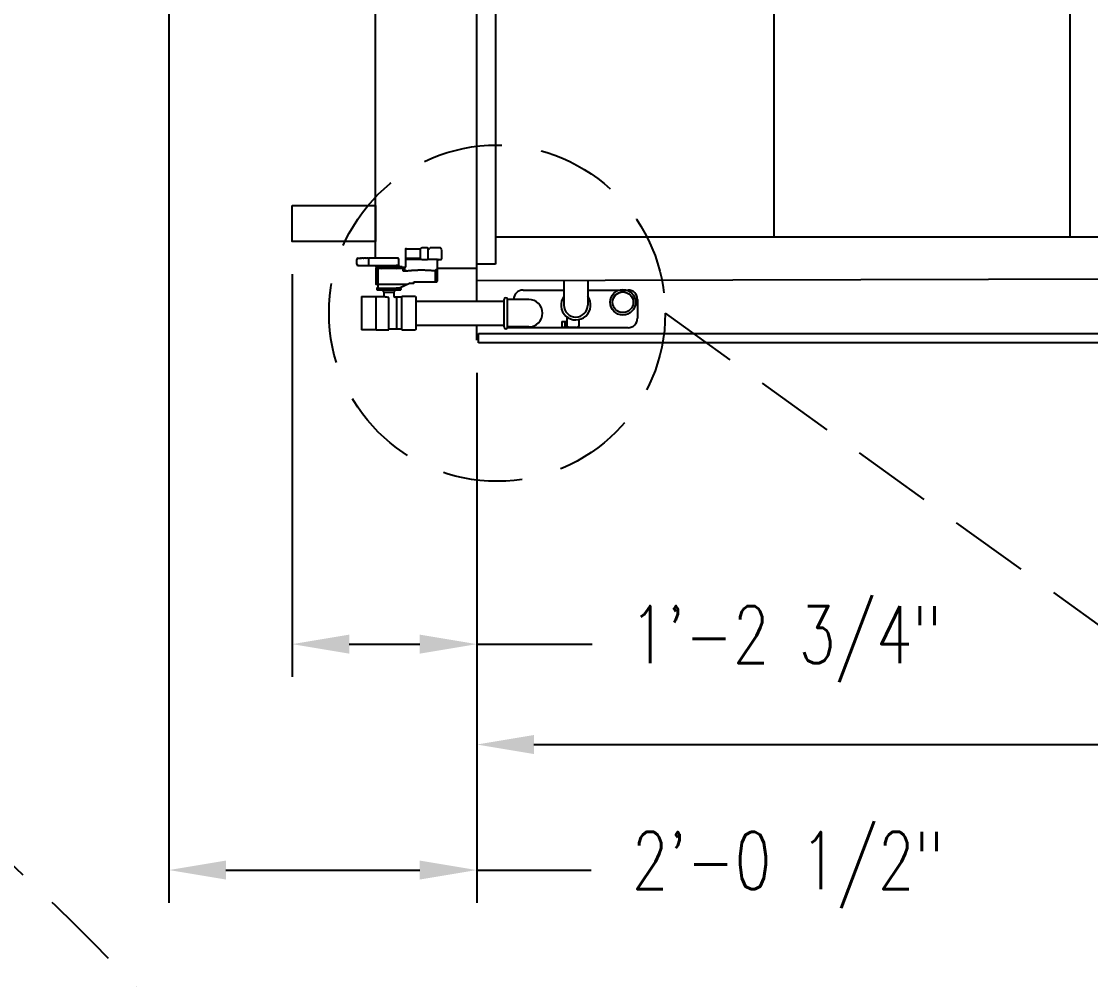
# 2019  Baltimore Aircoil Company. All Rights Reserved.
# Model space of a CAD drawing. Header units: millimetres. Extents: x 17700 to 32328, y 19251 to 29476.
# Drawn here: x 17933.9 to 18019.1, y 19461.8 to 19538.2 of the extents above; entities that cross this region are included whole.
import ezdxf

# ---------------------------------------------------------------- set-up
doc = ezdxf.new("R2010")
doc.units = ezdxf.units.MM
doc.header["$LTSCALE"] = 5
doc.linetypes.add('HIDDEN', pattern=[9.525, 6.35, -3.175])
for name, color, linetype in [('COIL-CONTROL', 2, 'Continuous'), ('CONDENSER-SST-CONTROL', 1, 'Continuous'), ('RECIRCULATION-CONTROL', 3, 'Continuous'), ('UNIT', 6, 'Continuous')]:
    doc.layers.add(name, color=color, linetype=linetype)
doc.styles.add('SUBMITTAL', font='romans.shx', dxfattribs={"width": 0.75})
doc.dimstyles.new('SUBMITTAL', dxfattribs={"dimtxt": 0.09375, "dimasz": 0.09375, "dimexe": 0.03125, "dimexo": 0.0625, "dimgap": 0.0625, "dimtad": 0, "dimdec": 4, "dimzin": 4, "dimdsep": 46, "dimlunit": 4, "dimtxsty": 'SUBMITTAL', "dimcen": 0.09375, "dimclre": 6, "dimadec": 0, "dimazin": 0, "dimtfac": 1, "dimtdec": 0, "dimtofl": 0, "dimtmove": 0, "dimatfit": 3, "dimfxl": 0, "dimfrac": 2, "dimtolj": 1, "dimtzin": 4, "dimarcsym": 0})

# ---------------------------------------------------------------- blocks, each defined once
blk = doc.blocks.new('*D9')
at = {"layer": 'UNIT', "color": 6, "lineweight": -2}
for p, q in [((17970.149, 19510.158), (17970.149, 19477.943)), ((18159.068, 19510.158), (18159.068, 19477.943))]:
    blk.add_line(p, q, dxfattribs=at)
at = {"layer": 'UNIT', "color": 3, "lineweight": -2}
for p, q in [((17974.699, 19480.543), (18047.546, 19480.543)), ((18154.518, 19480.543), (18081.671, 19480.543))]:
    blk.add_line(p, q, dxfattribs=at)
at = {"layer": 'UNIT', "color": 3}
for points in [[(17974.699, 19481.301), (17974.699, 19479.785), (17970.149, 19480.543)], [(18154.518, 19481.301), (18154.518, 19479.785), (18159.068, 19480.543)]]:
    blk.add_solid(points, dxfattribs=at)
at = {"layer": 'UNIT', "color": 3, "insert": (18064.609, 19480.543), "char_height": 4.55, "attachment_point": 5, "style": 'SUBMITTAL'}
blk.add_mtext('\\A1;15\'-8 7/8"', dxfattribs=at)
blk = doc.blocks.new('*D16')
at = {"layer": 'UNIT', "color": 6, "lineweight": -2}
for p, q in [((17945.609, 19583.63), (17945.609, 19467.943)), ((17970.149, 19510.158), (17970.149, 19467.943))]:
    blk.add_line(p, q, dxfattribs=at)
at = {"layer": 'UNIT', "color": 3, "lineweight": -2}
for p, q in [((17950.159, 19470.543), (17965.599, 19470.543)), ((17970.149, 19470.543), (17979.249, 19470.543))]:
    blk.add_line(p, q, dxfattribs=at)
at = {"layer": 'UNIT', "color": 3}
for points in [[(17950.159, 19471.301), (17950.159, 19469.785), (17945.609, 19470.543)], [(17965.599, 19471.301), (17965.599, 19469.785), (17970.149, 19470.543)]]:
    blk.add_solid(points, dxfattribs=at)
at = {"layer": 'UNIT', "color": 3, "insert": (17994.93, 19470.543), "char_height": 4.55, "attachment_point": 5, "style": 'SUBMITTAL'}
blk.add_mtext('\\A1;2\'-0 1/2"', dxfattribs=at)
blk = doc.blocks.new('*D60')
at = {"layer": 'CONDENSER-SST-CONTROL', "color": 6, "lineweight": -2}
for p, q in [((17955.432, 19518.025), (17955.432, 19485.943)), ((17970.149, 19510.158), (17970.149, 19485.943))]:
    blk.add_line(p, q, dxfattribs=at)
at = {"layer": 'CONDENSER-SST-CONTROL', "color": 3, "lineweight": -2}
for p, q in [((17959.982, 19488.543), (17965.599, 19488.543)), ((17970.149, 19488.543), (17979.348, 19488.543))]:
    blk.add_line(p, q, dxfattribs=at)
at = {"layer": 'CONDENSER-SST-CONTROL', "color": 3}
for points in [[(17959.982, 19489.301), (17959.982, 19487.785), (17955.432, 19488.543)], [(17965.599, 19489.301), (17965.599, 19487.785), (17970.149, 19488.543)]]:
    blk.add_solid(points, dxfattribs=at)
at = {"layer": 'CONDENSER-SST-CONTROL', "color": 3, "insert": (17994.785, 19488.543), "char_height": 4.55, "attachment_point": 5, "style": 'SUBMITTAL'}
blk.add_mtext('\\A1;1\'-2 3/4"', dxfattribs=at)

msp = doc.modelspace()

# ---------------------------------------------------------------- linework, layer by layer
at = {"layer": 'COIL-CONTROL'}
for p, q in [((17962.0819, 19518.4828), (17962.0811, 19589.59)), ((17962.0819, 19518.4827), (17970.1486, 19518.4828)), ((17962.0819, 19518.4827), (17970.1486, 19518.4828))]:
    msp.add_line(p, q, dxfattribs=at)
at = {"layer": 'CONDENSER-SST-CONTROL'}
msp.add_lwpolyline([(17955.4319, 19523.5004), (17962.0819, 19523.5004), (17962.0819, 19520.6254), (17955.4319, 19520.6254)], close=True, dxfattribs=at)
at = {"layer": 'RECIRCULATION-CONTROL'}
for p, q in [((17964.5347, 19520.0462), (17965.6745, 19520.0462)), ((17966.1863, 19520.1249), (17965.8019, 19520.1249)), ((17966.3275, 19520.0462), (17966.265, 19520.0462)), ((17967.0471, 19520.1249), (17966.4638, 19520.1249)), ((17967.1725, 19520.1249), (17967.0471, 19520.1249)), ((17963.8476, 19518.6312), (17963.8476, 19518.6992)), ((17977.0899, 19517.4938), (17977.0899, 19515.5499)), ((17978.9914, 19517.4989), (17978.9914, 19515.56)), ((17962.1822, 19516.7785), (17964.0834, 19516.7785)), ((17962.6505, 19516.7588), (17962.6308, 19516.7785)), ((17962.6505, 19516.7588), (17962.6505, 19516.68)), ((17962.7489, 19516.5816), (17962.6505, 19516.68)), ((17962.7489, 19516.5816), (17963.5363, 19516.5816)), ((17962.7489, 19516.5816), (17962.7489, 19516.2667)), ((17963.5363, 19516.5816), (17963.6348, 19516.68)), ((17963.5363, 19516.5816), (17963.5363, 19516.2667)), ((17963.6348, 19516.7588), (17963.6544, 19516.7785)), ((17963.6348, 19516.7588), (17963.6348, 19516.68)), ((17973.8302, 19516.7549), (17977.0899, 19516.7549)), ((17978.9914, 19516.7549), (17982.2052, 19516.7549)), ((17960.952, 19516.2463), (17962.1331, 19516.2463)), ((17960.952, 19516.2463), (17960.952, 19513.5705)), ((17962.1331, 19516.2242), (17962.1331, 19516.2463)), ((17962.1331, 19516.2273), (17962.7384, 19516.2273)), ((17962.1331, 19513.6489), (17962.1331, 19516.1678)), ((17963.1371, 19513.5895), (17963.1371, 19516.1667)), ((17964.141, 19516.1879), (17963.6151, 19516.1879)), ((17963.7473, 19516.1092), (17963.7473, 19513.7076)), ((17964.141, 19516.2188), (17964.1665, 19516.2463)), ((17964.141, 19516.2188), (17964.141, 19513.598)), ((17965.2573, 19516.2463), (17964.1665, 19516.2463)), ((17972.5977, 19513.81), (17972.5977, 19516.0068)), ((17974.2906, 19516.0068), (17972.5977, 19516.0068)), ((17982.9552, 19516.0049), (17982.9552, 19514.5049)), ((17974.2906, 19513.81), (17972.5977, 19513.81)), ((17976.9203, 19514.2572), (17977.1565, 19514.2585)), ((17976.9203, 19514.2572), (17976.9227, 19513.8026)), ((17976.9227, 19513.8026), (17977.1589, 19513.8039)), ((17977.1565, 19514.2585), (17977.1589, 19513.8039)), ((17977.3444, 19514.229), (17977.1567, 19514.2281)), ((17977.3465, 19513.8354), (17977.1587, 19513.8344)), ((17977.3465, 19513.8354), (17977.3424, 19514.6024)), ((17977.3465, 19513.8354), (17977.474, 19513.777)), ((17978.3191, 19514.0374), (17978.3171, 19514.4067)), ((17962.1331, 19513.5705), (17960.952, 19513.5705)), ((17962.1331, 19513.5925), (17962.1725, 19513.5925)), ((17962.1331, 19513.5705), (17962.1331, 19513.5925)), ((17962.1331, 19513.5895), (17963.1371, 19513.5895)), ((17964.141, 19513.6289), (17963.1371, 19513.6289)), ((17964.1665, 19513.5705), (17964.141, 19513.598)), ((17964.1665, 19513.5705), (17965.2573, 19513.5705)), ((17982.2052, 19513.7549), (17972.5977, 19513.7549)), ((17978.0646, 19513.7801), (17977.474, 19513.777))]:
    msp.add_line(p, q, dxfattribs=at)
for radius in [1.0133, 0.8228]:
    msp.add_circle((17981.7906, 19515.7766), radius, dxfattribs=at)
for centre, radius, start, end in [((17964.5347, 19519.9674), 0.0787, 90, 180), ((17966.1863, 19520.0462), 0.0787, 0, 90), ((17966.3275, 19520.1249), 0.0787, 270, 330), ((17966.4638, 19520.0462), 0.0787, 90, 150), ((17967.1725, 19519.9281), 0.1969, 5.109005, 90), ((17973.8302, 19516.0049), 0.75, 90, 179.852788), ((17982.2052, 19516.0049), 0.75, 0, 90), ((17962.6702, 19516.2667), 0.0787, 330, 0), ((17963.6151, 19516.2667), 0.0787, 180, 270), ((17972.4599, 19516.0068), 0.1378, 0, 180), ((17974.2906, 19514.9084), 1.0984, 270, 90), ((17978.0407, 19515.555), 1.1811, 143.91447, 36.693959), ((17978.0407, 19515.555), 0.9508, 180.304214, 0.304214), ((17972.4599, 19513.81), 0.1378, 180, 0), ((17978.0632, 19514.036), 0.2559, 270.304214, 0.304214), ((17982.2052, 19514.5049), 0.75, 270, 0)]:
    msp.add_arc(centre, radius, start, end, dxfattribs=at)
at = {"layer": 'RECIRCULATION-CONTROL', "linetype": 'HIDDEN', "ltscale": 0.2}
for centre, radius, start, end in [((17798.7739, 19325.1367), 198.2839, 35.989059, 75.799549), ((25619.7537, 30095.0301), 13047.0676, 234.18586809, 234.7992745)]:
    msp.add_arc(centre, radius, start, end, dxfattribs=at)
at = {"layer": 'RECIRCULATION-CONTROL'}
msp.add_ellipse((17965.8019, 19520.0462), major_axis=(-0.1274, 0), ratio=0.618034, start_param=4.712389, end_param=6.2831853, dxfattribs=at)
for points, knots in [([(17962.1331, 19516.1678), (17962.1331, 19516.1757), (17962.1338, 19516.1844), (17962.1376, 19516.1972), (17962.1393, 19516.2014), (17962.1441, 19516.2095), (17962.1471, 19516.2134), (17962.1544, 19516.219), (17962.1583, 19516.2215), (17962.1646, 19516.2233), (17962.1664, 19516.2237), (17962.1694, 19516.2241), (17962.1711, 19516.2242), (17962.1725, 19516.2242)], [2.7295993, 2.7295993, 2.7295993, 2.7295993, 2.88735418, 2.88735418, 2.96623162, 2.96623162, 3.04510907, 3.04510907, 3.09238808, 3.09238808, 3.10562831, 3.10562831, 3.11645677, 3.11645677, 3.11645677, 3.11645677]), ([(17963.1371, 19516.1667), (17963.1168, 19516.1668), (17963.0966, 19516.1674), (17963.0519, 19516.1696), (17963.0277, 19516.1716), (17962.9594, 19516.1788), (17962.9178, 19516.1855), (17962.8408, 19516.2005), (17962.807, 19516.2088), (17962.7628, 19516.2203), (17962.7494, 19516.2241), (17962.7399, 19516.2268), (17962.7384, 19516.2273), (17962.7384, 19516.2273)], [0.0004173, 0.0004173, 0.0004173, 0.0004173, 0.1550502, 0.1550502, 0.3457359, 0.3457359, 0.7112894, 0.7112894, 1.1189358, 1.1189358, 1.4429936, 1.4429936, 1.5921189, 1.5921189, 1.5921189, 1.5921189]), ([(17963.7473, 19516.1092), (17963.7473, 19516.1201), (17963.7473, 19516.1321), (17963.7473, 19516.1541), (17963.7473, 19516.164), (17963.7473, 19516.1761), (17963.7473, 19516.1805), (17963.7473, 19516.1848), (17963.7473, 19516.1859), (17963.7473, 19516.1866)], [0, 0, 0, 0, 0.11756282, 0.11756282, 0.23512564, 0.23512564, 0.31158886, 0.31158886, 0.34700883, 0.34700883, 0.34700883, 0.34700883]), ([(17962.1725, 19513.5925), (17962.1711, 19513.5925), (17962.1694, 19513.5927), (17962.1664, 19513.5931), (17962.1646, 19513.5935), (17962.1583, 19513.5953), (17962.1544, 19513.5977), (17962.1471, 19513.6034), (17962.1441, 19513.6073), (17962.1393, 19513.6154), (17962.1376, 19513.6196), (17962.1338, 19513.6323), (17962.1331, 19513.641), (17962.1331, 19513.6489)], [1.03881892, 1.03881892, 1.03881892, 1.03881892, 1.04964738, 1.04964738, 1.06288762, 1.06288762, 1.11016663, 1.11016663, 1.18904407, 1.18904407, 1.26792151, 1.26792151, 1.4256764, 1.4256764, 1.4256764, 1.4256764]), ([(17963.7473, 19513.6301), (17963.7473, 19513.6309), (17963.7473, 19513.632), (17963.7473, 19513.6363), (17963.7473, 19513.6407), (17963.7473, 19513.6527), (17963.7473, 19513.6626), (17963.7473, 19513.6847), (17963.7473, 19513.6967), (17963.7473, 19513.7076)], [1.05210775, 1.05210775, 1.05210775, 1.05210775, 1.08752771, 1.08752771, 1.16399093, 1.16399093, 1.28155375, 1.28155375, 1.39911657, 1.39911657, 1.39911657, 1.39911657])]:
    msp.add_open_spline(points, degree=3, knots=knots, dxfattribs=at)
for points in [[(17963.7473, 19516.1879), (17963.7473, 19516.1879), (17963.7473, 19516.1875), (17963.7473, 19516.1866)], [(17963.7473, 19513.6301), (17963.7473, 19513.6293), (17963.7473, 19513.6289), (17963.7473, 19513.6289)]]:
    msp.add_open_spline(points, degree=3, dxfattribs=at)
at = {"layer": 'UNIT'}
for p, q in [((17970.1486, 19512.7577), (17970.1486, 19593.1124)), ((17971.6486, 19584.4836), (17971.6486, 19518.8224)), ((17993.8417, 19520.9759), (17993.8417, 19584.4836)), ((18017.4243, 19520.9759), (18017.4243, 19584.4836)), ((18157.625, 19520.9759), (17971.6486, 19520.9759)), ((17971.6486, 19518.8224), (17970.1486, 19518.8224)), ((18158.7943, 19517.9753), (17970.194, 19517.4756)), ((17970.2722, 19513.2929), (18158.9448, 19513.2929)), ((17970.2722, 19512.5429), (17970.2722, 19513.2929)), ((18158.9448, 19512.5429), (17970.2722, 19512.5429))]:
    msp.add_line(p, q, dxfattribs=at)

# ---------------------------------------------------------------- dimensions: what is measured, and where the dimension line sits
at = {"layer": 'UNIT', "color": 3}
dim = msp.add_linear_dim(base=(17970.1486, 19480.5429), p1=(18159.0684, 19512.7577), p2=(17970.1486, 19512.7577), dimstyle='SUBMITTAL', override={"dimscale": 65, "dimtxt": 0.07, "dimasz": 0.07, "dimexe": 0.04, "dimexo": 0.04, "dimgap": 0.03125, "dimdec": 3, "dimzin": 3, "dimclrd": 3, "dimclrt": 3, "dimtdec": 3, "dimtix": 1}, dxfattribs=at)
dim.commit()
dim.dimension.update_dxf_attribs({"geometry": '*D9', "text_midpoint": (18064.6085, 19480.5429)})

# ---------------------------------------------------------------- next in the draw order: wipeouts: each hides what was drawn before it
msp.add_wipeout([(17965.3221, 19515.8592), (17972.3221, 19515.8592), (17972.3221, 19513.9576), (17965.3221, 19513.9576)]).dxf.layer = 'RECIRCULATION-CONTROL'

# ---------------------------------------------------------------- next in the draw order: linework, layer by layer
at = {"layer": 'RECIRCULATION-CONTROL'}
for p, q in [((17965.2573, 19516.2463), (17965.3221, 19516.1761)), ((17965.3221, 19513.6406), (17965.3221, 19516.1761)), ((17965.3221, 19515.8592), (17970.1486, 19515.8592)), ((17970.1486, 19515.8592), (17972.3221, 19515.8592)), ((17972.3221, 19513.81), (17972.3221, 19516.0068)), ((17965.3221, 19513.9576), (17970.1486, 19513.9576)), ((17970.1486, 19513.9576), (17972.3221, 19513.9576)), ((17965.3221, 19513.6406), (17965.2573, 19513.5705))]:
    msp.add_line(p, q, dxfattribs=at)
at = {"layer": 'RECIRCULATION-CONTROL', "linetype": 'HIDDEN', "ltscale": 0.2}
msp.add_circle((17971.7666, 19514.9084), 13.395, dxfattribs=at)

# ---------------------------------------------------------------- next in the draw order: dimensions: what is measured, and where the dimension line sits
at = {"layer": 'CONDENSER-SST-CONTROL', "color": 3}
dim = msp.add_linear_dim(base=(17970.1486, 19488.5429), p1=(17955.4319, 19520.6254), p2=(17970.1486, 19512.7577), angle=180, dimstyle='SUBMITTAL', override={"dimscale": 65, "dimtxt": 0.07, "dimasz": 0.07, "dimexe": 0.04, "dimexo": 0.04, "dimgap": 0.03125, "dimdec": 3, "dimzin": 3, "dimclrd": 3, "dimclrt": 3, "dimtdec": 3, "dimtix": 1}, dxfattribs=at)
dim.commit()
dim.dimension.update_dxf_attribs({"geometry": '*D60', "text_midpoint": (17994.785, 19488.5429), "dimtype": 160})
at = {"layer": 'UNIT', "color": 3}
dim = msp.add_linear_dim(base=(17970.1486, 19470.5429), p1=(17945.6094, 19586.2298), p2=(17970.1486, 19512.7577), angle=180, dimstyle='SUBMITTAL', override={"dimscale": 65, "dimtxt": 0.07, "dimasz": 0.07, "dimexe": 0.04, "dimexo": 0.04, "dimgap": 0.03125, "dimdec": 3, "dimzin": 3, "dimclrd": 3, "dimclrt": 3, "dimtdec": 3, "dimtix": 1}, dxfattribs=at)
dim.commit()
dim.dimension.update_dxf_attribs({"geometry": '*D16', "text_midpoint": (17994.9299, 19470.5429), "dimtype": 160})

# ---------------------------------------------------------------- next in the draw order: wipeouts: each hides what was drawn before it
msp.add_wipeout([(17962.0938, 19517.2115), (17967.015, 19517.2115), (17967.015, 19519.2194), (17963.8497, 19519.2958), (17960.6961, 19519.2981), (17960.6961, 19518.7076), (17962.0938, 19518.432)]).dxf.layer = 'RECIRCULATION-CONTROL'

# ---------------------------------------------------------------- next in the draw order: linework, layer by layer
at = {"layer": 'RECIRCULATION-CONTROL'}
for p, q in [((17964.456, 19519.9674), (17964.456, 19519.3178)), ((17965.6745, 19519.2588), (17965.6745, 19520.0462)), ((17966.265, 19519.2588), (17966.265, 19520.0462)), ((17967.3694, 19519.2588), (17967.3694, 19519.9281)), ((17960.578, 19518.8257), (17960.578, 19519.18)), ((17960.6961, 19519.2981), (17960.8889, 19519.2981)), ((17960.9086, 19519.2785), (17960.9086, 19519.2588)), ((17960.948, 19519.2588), (17960.9086, 19519.2588)), ((17960.948, 19519.2588), (17960.948, 19519.2785)), ((17961.0857, 19519.2981), (17960.9676, 19519.2981)), ((17961.1054, 19519.2785), (17961.1054, 19519.2588)), ((17961.1448, 19519.2588), (17961.1054, 19519.2588)), ((17961.1448, 19519.2588), (17961.1448, 19519.2785)), ((17961.2826, 19519.2981), (17961.1645, 19519.2981)), ((17961.3023, 19519.2785), (17961.3023, 19519.2588)), ((17961.3417, 19519.2588), (17961.3023, 19519.2588)), ((17961.3417, 19519.2588), (17961.3417, 19519.2785)), ((17961.4794, 19519.2981), (17961.3613, 19519.2981)), ((17961.4991, 19519.2785), (17961.4991, 19519.2588)), ((17961.5188, 19519.2588), (17961.4991, 19519.2588)), ((17961.5385, 19518.7076), (17961.5385, 19519.2785)), ((17963.8497, 19519.2958), (17961.5582, 19519.2981)), ((17963.9442, 19518.8257), (17963.9442, 19519.18)), ((17964.456, 19519.1604), (17964.456, 19518.5746)), ((17964.4953, 19519.2622), (17964.4953, 19519.216)), ((17964.5278, 19519.2588), (17964.5174, 19519.2588)), ((17964.5174, 19519.2194), (17964.5278, 19519.2194)), ((17965.6745, 19519.2588), (17964.6527, 19519.2588)), ((17964.6527, 19519.2194), (17965.6915, 19519.2194)), ((17965.8019, 19519.18), (17966.1863, 19519.18)), ((17966.2545, 19519.2194), (17967.015, 19519.2194)), ((17967.015, 19518.5746), (17967.015, 19519.2194)), ((17967.0938, 19519.18), (17967.2906, 19519.18)), ((17960.6961, 19518.7076), (17963.826, 19518.7076)), ((17962.0938, 19518.432), (17962.0938, 19517.2509)), ((17964.2428, 19518.4714), (17962.1331, 19518.4714)), ((17962.1494, 19518.6289), (17964.2034, 19518.6289)), ((17964.1641, 19518.5501), (17962.1494, 19518.5501)), ((17962.2906, 19517.2509), (17962.2906, 19518.432)), ((17962.6646, 19518.6289), (17962.6646, 19518.7076)), ((17963.8476, 19518.6992), (17963.7233, 19518.6992)), ((17963.8579, 19518.6485), (17963.8583, 19518.6485)), ((17963.8705, 19518.4714), (17963.8705, 19518.5501)), ((17963.8794, 19518.6682), (17963.9158, 19518.6682)), ((17963.9375, 19518.6485), (17963.9216, 19518.6485)), ((17963.9434, 19518.6682), (17963.9797, 19518.6682)), ((17963.9886, 19518.4714), (17963.9886, 19518.5501)), ((17964.0008, 19518.6485), (17964.0013, 19518.6485)), ((17964.1981, 19518.5698), (17964.4558, 19518.5698)), ((17964.2034, 19518.6289), (17964.2034, 19518.5895)), ((17964.2591, 19518.432), (17964.2591, 19518.2745)), ((17964.2591, 19518.2745), (17964.4708, 19518.2745)), ((17964.3379, 19518.3926), (17964.2706, 19518.4598)), ((17964.3182, 19518.4123), (17964.4387, 19518.5328)), ((17964.3379, 19518.3533), (17964.3379, 19518.3926)), ((17964.4784, 19518.3533), (17964.3379, 19518.3533)), ((17966.8182, 19518.2967), (17966.8182, 19517.4478)), ((17967.015, 19517.4478), (17967.015, 19518.458)), ((17962.1331, 19517.2115), (17964.659, 19517.2115)), ((17962.2906, 19516.8966), (17962.2906, 19517.2115)), ((17964.8278, 19517.2903), (17963.9835, 19516.8966)), ((17964.8278, 19517.2903), (17965.1034, 19517.2903)), ((17965.1428, 19517.4084), (17966.9757, 19517.4084)), ((17965.1428, 19517.3296), (17965.1428, 19517.4084)), ((17962.1822, 19516.8769), (17962.1822, 19516.7785)), ((17962.2019, 19516.8966), (17963.7354, 19516.8966)), ((17964.0834, 19516.8966), (17963.7465, 19516.8966)), ((17964.1031, 19516.8769), (17964.1031, 19516.7981))]:
    msp.add_line(p, q, dxfattribs=at)
for centre, radius, start, end in [((17960.6961, 19519.18), 0.1181, 90, 180), ((17960.8889, 19519.2785), 0.0197, 0, 90), ((17960.9676, 19519.2785), 0.0197, 90, 180), ((17961.0857, 19519.2785), 0.0197, 0, 90), ((17961.1645, 19519.2785), 0.0197, 90, 180), ((17961.2826, 19519.2785), 0.0197, 0, 90), ((17961.3613, 19519.2785), 0.0197, 90, 180), ((17961.4794, 19519.2785), 0.0197, 0, 90), ((17961.5188, 19519.2785), 0.0197, 270, 0), ((17961.5582, 19519.2785), 0.0197, 90, 177.616916), ((17963.826, 19519.18), 0.1181, 0, 78.463041), ((17964.515, 19519.3178), 0.0591, 180, 264.780438), ((17964.515, 19519.1604), 0.0591, 95.219562, 180), ((17966.1863, 19519.2588), 0.0787, 270, 0), ((17967.0938, 19519.1013), 0.0787, 90, 180), ((17967.2906, 19519.2588), 0.0787, 270, 0), ((17960.6961, 19518.8257), 0.1181, 180, 270), ((17962.1331, 19518.432), 0.0394, 90, 180), ((17962.1494, 19518.5895), 0.0394, 90, 270), ((17962.5465, 19518.5895), 0.1181, 270, 340.528779), ((17963.767, 19518.5895), 0.1181, 90, 160.528779), ((17963.767, 19518.5895), 0.1181, 199.471221, 270), ((17963.826, 19518.8257), 0.1181, 270, 0), ((17963.8382, 19518.6485), 0.0197, 270, 0), ((17963.8557, 19518.6525), 0.00394, 339.832635, 350.272005), ((17963.9158, 19518.6643), 0.00394, 0, 90), ((17963.9237, 19518.6525), 0.00394, 180, 270), ((17963.9355, 19518.6525), 0.00394, 270, 0), ((17963.9434, 19518.6643), 0.00394, 90, 180), ((17964.0035, 19518.6525), 0.00394, 189.727995, 200.167365), ((17964.021, 19518.6485), 0.0197, 180, 270), ((17964.1641, 19518.5895), 0.0394, 270, 0), ((17964.2428, 19518.432), 0.0394, 45, 90), ((17964.2985, 19518.432), 0.0394, 135, 180), ((17964.3969, 19518.5746), 0.0591, 315, 0), ((17962.1331, 19517.2509), 0.0394, 180, 270), ((17965.1034, 19517.3296), 0.0394, 270, 0), ((17966.9757, 19517.4478), 0.0394, 270, 0), ((17962.2019, 19516.8769), 0.0197, 90, 180), ((17964.0834, 19516.8769), 0.0197, 0, 90), ((17964.0834, 19516.7981), 0.0197, 270, 0)]:
    msp.add_arc(centre, radius, start, end, dxfattribs=at)
for centre, major_axis, ratio, start_param, end_param in [((17965.8019, 19519.2588), (-0.1274, 0), 0.618034, 0, 1.5707963), ((17962.3069, 19518.432), (0, 0.0394), 0.4142136, 0, 1.5707963), ((17962.3069, 19517.2509), (0, -0.0394), 0.4142136, 4.712389, 6.2831853), ((17966.8019, 19517.4478), (0, -0.0394), 0.4142136, 0, 1.5707963)]:
    msp.add_ellipse(centre, major_axis=major_axis, ratio=ratio, start_param=start_param, end_param=end_param, dxfattribs=at)
for points, knots in [([(17964.5174, 19519.2588), (17964.5159, 19519.2588), (17964.5145, 19519.2588), (17964.5119, 19519.2589), (17964.5108, 19519.2589), (17964.5097, 19519.259)], [0.304900442, 0.304900442, 0.304900442, 0.304900442, 0.321699502, 0.321699502, 0.337828773, 0.337828773, 0.337828773, 0.337828773]), ([(17964.5097, 19519.2192), (17964.5119, 19519.2194), (17964.5143, 19519.2194), (17964.5171, 19519.2194), (17964.5173, 19519.2194), (17964.5174, 19519.2194)], [0.912820958, 0.912820958, 0.912820958, 0.912820958, 0.942394679, 0.942394679, 0.943934424, 0.943934424, 0.943934424, 0.943934424]), ([(17964.5278, 19519.2194), (17964.5288, 19519.2194), (17964.5298, 19519.2194), (17964.5312, 19519.2194), (17964.5317, 19519.2194), (17964.5321, 19519.2194)], [0.97865163, 0.97865163, 0.97865163, 0.97865163, 0.987800697, 0.987800697, 0.991831006, 0.991831006, 0.991831006, 0.991831006]), ([(17964.5741, 19519.2594), (17964.5707, 19519.2595), (17964.5673, 19519.2595), (17964.559, 19519.2595), (17964.5541, 19519.2594), (17964.5433, 19519.2591), (17964.5375, 19519.2589), (17964.5321, 19519.2588)], [0.76077976, 0.76077976, 0.76077976, 0.76077976, 0.78661729, 0.78661729, 0.82474976, 0.82474976, 0.87361456, 0.87361456, 0.87361456, 0.87361456]), ([(17964.5321, 19519.2194), (17964.5326, 19519.2194), (17964.5332, 19519.2194), (17964.5392, 19519.2192), (17964.5451, 19519.219), (17964.556, 19519.2187), (17964.5608, 19519.2186), (17964.5685, 19519.2187), (17964.5713, 19519.2187), (17964.5741, 19519.2187)], [0.69521549, 0.69521549, 0.69521549, 0.69521549, 0.70010658, 0.70010658, 0.74914671, 0.74914671, 0.78661729, 0.78661729, 0.80804988, 0.80804988, 0.80804988, 0.80804988]), ([(17963.8583, 19518.6485), (17963.8584, 19518.6485), (17963.8585, 19518.6487), (17963.8588, 19518.6493), (17963.8589, 19518.6497), (17963.8592, 19518.6506), (17963.8594, 19518.6512), (17963.8597, 19518.6518), (17963.8597, 19518.6518), (17963.8597, 19518.6518)], [0, 0, 0, 0, 0.006024367, 0.006024367, 0.012526921, 0.012526921, 0.019358592, 0.019358592, 0.019454234, 0.019454234, 0.019454234, 0.019454234]), ([(17963.8794, 19518.6682), (17963.8776, 19518.6682), (17963.8757, 19518.668), (17963.8722, 19518.667), (17963.8704, 19518.6663), (17963.8673, 19518.6643), (17963.8658, 19518.6631), (17963.8632, 19518.6604), (17963.8622, 19518.6588), (17963.8605, 19518.6555), (17963.8599, 19518.6537), (17963.8596, 19518.6518)], [0, 0, 0, 0, 0.011419501, 0.011419501, 0.022839001, 0.022839001, 0.034258502, 0.034258502, 0.045678003, 0.045678003, 0.057097503, 0.057097503, 0.057097503, 0.057097503]), ([(17963.915, 19518.6518), (17963.915, 19518.6518), (17963.915, 19518.6518), (17963.9157, 19518.6512), (17963.9164, 19518.6506), (17963.9178, 19518.6497), (17963.9185, 19518.6493), (17963.9201, 19518.6487), (17963.9209, 19518.6485), (17963.9216, 19518.6485)], [-0.000097294, -0.000097294, -0.000097294, -0.000097294, 0, 0, 0.006949655, 0.006949655, 0.01356451, 0.01356451, 0.019692918, 0.019692918, 0.019692918, 0.019692918]), ([(17963.9197, 19518.6525), (17963.9197, 19518.6551), (17963.9197, 19518.6575), (17963.9197, 19518.6613), (17963.9197, 19518.6628), (17963.9197, 19518.664), (17963.9197, 19518.6643), (17963.9197, 19518.6643)], [0.018300701, 0.018300701, 0.018300701, 0.018300701, 0.038826252, 0.038826252, 0.059203435, 0.059203435, 0.071939175, 0.071939175, 0.071939175, 0.071939175]), ([(17963.9375, 19518.6485), (17963.9383, 19518.6485), (17963.9391, 19518.6487), (17963.9406, 19518.6493), (17963.9414, 19518.6497), (17963.9428, 19518.6506), (17963.9435, 19518.6512), (17963.9441, 19518.6518), (17963.9441, 19518.6518), (17963.9442, 19518.6518)], [0, 0, 0, 0, 0.006024346, 0.006024346, 0.012526967, 0.012526967, 0.019358595, 0.019358595, 0.019454234, 0.019454234, 0.019454234, 0.019454234]), ([(17963.9394, 19518.6643), (17963.9394, 19518.6643), (17963.9394, 19518.6642), (17963.9394, 19518.6636), (17963.9394, 19518.663), (17963.9394, 19518.661), (17963.9394, 19518.6594), (17963.9394, 19518.6561), (17963.9394, 19518.6543), (17963.9394, 19518.6525)], [0, 0, 0, 0, 0.00837516, 0.00837516, 0.021775415, 0.021775415, 0.039195748, 0.039195748, 0.053638474, 0.053638474, 0.053638474, 0.053638474]), ([(17963.9996, 19518.6518), (17963.9993, 19518.6537), (17963.9987, 19518.6555), (17963.997, 19518.6588), (17963.9959, 19518.6604), (17963.9934, 19518.6631), (17963.9919, 19518.6643), (17963.9887, 19518.6663), (17963.987, 19518.667), (17963.9834, 19518.668), (17963.9816, 19518.6682), (17963.9797, 19518.6682)], [0.014841671, 0.014841671, 0.014841671, 0.014841671, 0.026261172, 0.026261172, 0.037680673, 0.037680673, 0.049100173, 0.049100173, 0.060519674, 0.060519674, 0.071939175, 0.071939175, 0.071939175, 0.071939175]), ([(17963.9995, 19518.6518), (17963.9995, 19518.6518), (17963.9995, 19518.6518), (17963.9997, 19518.6512), (17963.9999, 19518.6506), (17964.0003, 19518.6497), (17964.0004, 19518.6493), (17964.0006, 19518.6487), (17964.0007, 19518.6485), (17964.0008, 19518.6485)], [-0.00009729, -0.00009729, -0.00009729, -0.00009729, 0, 0, 0.006949614, 0.006949614, 0.013564539, 0.013564539, 0.019692929, 0.019692929, 0.019692929, 0.019692929])]:
    msp.add_open_spline(points, degree=3, knots=knots, dxfattribs=at)
for points, degree in [([(17964.5321, 19519.2588), (17964.5306, 19519.2588), (17964.5292, 19519.2588), (17964.5278, 19519.2588)], 3), ([(17964.6527, 19519.2588), (17964.6273, 19519.2588), (17964.601, 19519.259), (17964.5741, 19519.2594)], 3), ([(17964.5741, 19519.2187), (17964.601, 19519.2192), (17964.6273, 19519.2194), (17964.6527, 19519.2194)], 3), ([(17964.4784, 19518.3533), (17964.4746, 19518.3164), (17964.4708, 19518.2745)], 2), ([(17966.8829, 19518.3533), (17966.909, 19518.3763), (17966.9352, 19518.3992), (17966.9613, 19518.422)], 3), ([(17967.015, 19518.5328), (17967.015, 19518.5441), (17967.015, 19518.5605), (17967.015, 19518.5746)], 3), ([(17963.7421, 19516.8964), (17963.7398, 19516.8965), (17963.7375, 19516.8966), (17963.7354, 19516.8966)], 3)]:
    msp.add_open_spline(points, degree=degree, dxfattribs=at)
for points, weights in [([(17964.4708, 19518.2745), (17964.4816, 19518.2765), (17964.4922, 19518.2778)], [1.22405770936, 1.22743900133, 1.22969879774]), ([(17964.4922, 19518.2778), (17965.1161, 19518.3533), (17965.7355, 19518.3533)], [1.00785103705, 1.01158301158, 1.01158301158]), ([(17966.9613, 19518.422), (17966.9907, 19518.4476), (17967.015, 19518.458)], [2.25031662882, 2.4179026028, 2.49299110855]), ([(17967.015, 19518.458), (17967.015, 19518.5129), (17967.015, 19518.5328)], [2.99649199893, 3.84209214594, 4.27991564854])]:
    msp.add_rational_spline(points, weights, degree=2, dxfattribs=at)
for points, weights, knots in [([(17965.7355, 19518.3533), (17966.0339, 19518.3533), (17966.3327, 19518.3402), (17966.6324, 19518.3139), (17966.6809, 19518.3096), (17966.7295, 19518.305), (17966.778, 19518.3005), (17966.7914, 19518.2992), (17966.8048, 19518.2979), (17966.8182, 19518.2967)], [1.01558779859, 1.01558779859, 1.0149355264, 1.01363098202, 1.01363098202, 1.01363098202, 1.01363098202, 1.01363098202, 1.01363098202, 1.01363098202], [6.5673244, 6.5673244, 6.5673244, 6.5673244, 8.8941891, 8.8941891, 8.8941891, 9.2703395, 9.2703395, 9.2703395, 9.3739351, 9.3739351, 9.3739351, 9.3739351]), ([(17966.8182, 19518.296), (17966.8249, 19518.3019), (17966.8317, 19518.3079), (17966.8384, 19518.3139), (17966.8533, 19518.3271), (17966.8681, 19518.3402), (17966.8829, 19518.3533)], [1, 1, 1, 1, 1.00000335646, 1.00000354417, 1.00000056314], [0.28647264, 0.28647264, 0.28647264, 0.28647264, 0.37187471, 0.37187471, 0.37187471, 0.56055081, 0.56055081, 0.56055081, 0.56055081])]:
    msp.add_rational_spline(points, weights, degree=3, knots=knots, dxfattribs=at)

doc.saveas('drawing.dxf')
